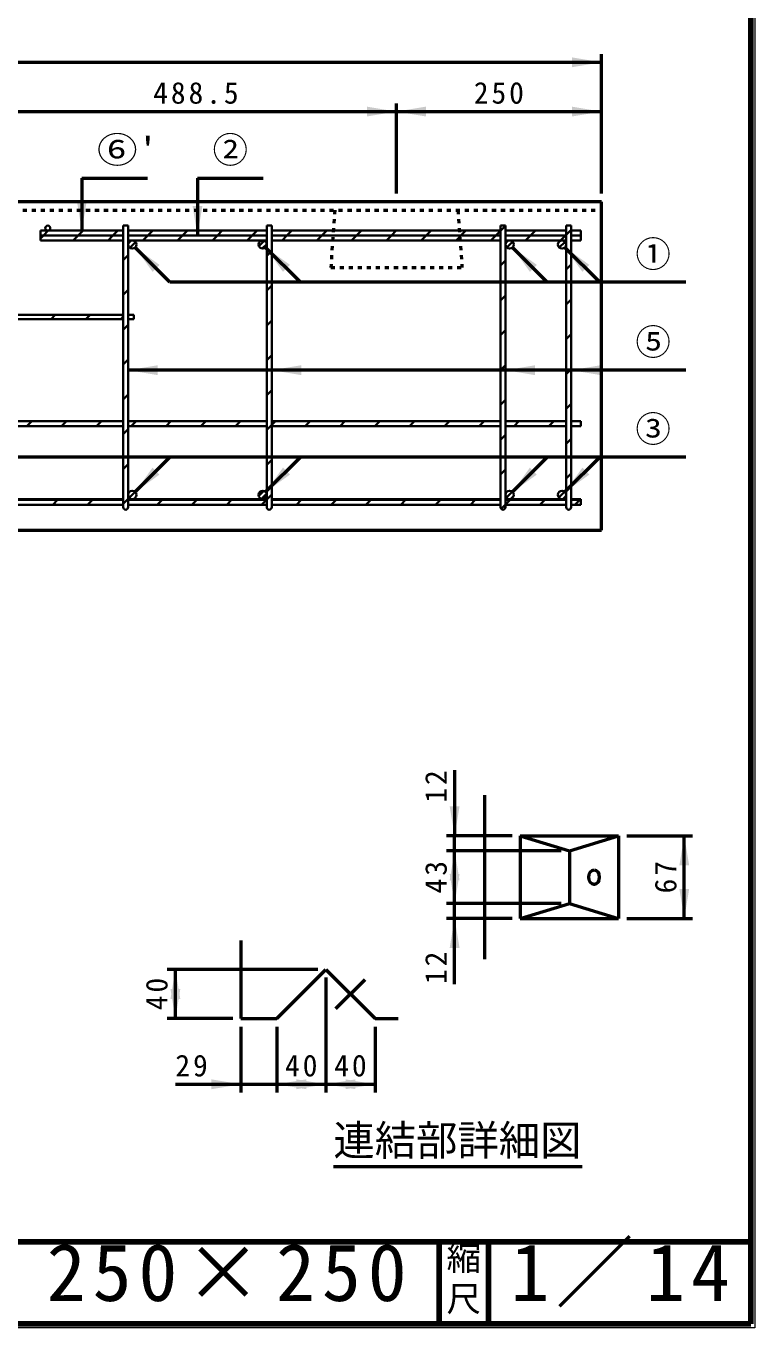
# Model space of a CAD drawing. Units: millimetres, scale not verified, with parts at other scales. Extents: x 100 to 4105, y 100 to 2870.
# Drawn here: x 3216 to 4105, y 100 to 1686 of the extents above; entities that cross this region are included whole.
import ezdxf
from ezdxf.enums import TextEntityAlignment as Align

# ---------------------------------------------------------------- set-up
doc = ezdxf.new("R2010")
doc.units = ezdxf.units.MM
doc.header["$LTSCALE"] = 5
doc.linetypes.add('USER1', pattern=[2.2, 1, -1.2])
doc.linetypes.add('USER2', pattern=[13.4, 10, -1.2, 1, -1.2])
doc.layers.add('V-nasSTD', color=7, linetype='Continuous', lineweight=50)
doc.styles.add('ＭＳ ゴシック', font='')
doc.styles.get('ＭＳ ゴシック').set_extended_font_data('MS Gothic')

msp = doc.modelspace()

# ---------------------------------------------------------------- hatches: boundary and pattern name
at = {"layer": 'V-nasSTD'}
for points in [[(3881.814, 1635.89), (3917.814, 1641.89), (3881.814, 1647.89)], [(3631.814, 1575.89), (3667.814, 1581.89), (3631.814, 1587.89)], [(3703.814, 1587.89), (3667.814, 1581.89), (3703.814, 1575.89)], [(3881.814, 1575.89), (3917.814, 1581.89), (3881.814, 1587.89)], [(3290.314, 1472.89), (3284.314, 1436.89), (3278.314, 1472.89)], [(3431.314, 1466.89), (3425.314, 1430.89), (3419.314, 1466.89)], [(3370.562, 1386.656), (3349.349, 1416.355), (3379.048, 1395.141)], [(3529.562, 1386.656), (3508.349, 1416.355), (3538.048, 1395.141)], [(3830.562, 1386.656), (3809.349, 1416.355), (3839.048, 1395.141)], [(3894.562, 1386.656), (3873.349, 1416.355), (3903.048, 1395.141)], [(3376.814, 1272.826), (3340.814, 1266.826), (3376.814, 1260.826)], [(3551.814, 1272.826), (3515.814, 1266.826), (3551.814, 1260.826)], [(3836.814, 1272.826), (3800.814, 1266.826), (3836.814, 1260.826)], [(3916.814, 1272.826), (3880.814, 1266.826), (3916.814, 1260.826)], [(3370.562, 1148.124), (3349.349, 1118.426), (3379.048, 1139.639)], [(3529.562, 1148.124), (3508.349, 1118.426), (3538.048, 1139.639)], [(3830.562, 1148.124), (3809.349, 1118.426), (3839.048, 1139.639)], [(3894.562, 1148.124), (3873.349, 1118.426), (3903.048, 1139.639)], [(3732.803, 735.451), (3738.803, 699.451), (3744.803, 735.451)], [(4024.803, 663.451), (4018.803, 699.451), (4012.803, 663.451)], [(3744.803, 645.451), (3738.803, 681.451), (3732.803, 645.451)], [(3732.803, 652.951), (3738.803, 616.951), (3744.803, 652.951)], [(4012.803, 634.951), (4018.803, 598.951), (4024.803, 634.951)], [(3744.803, 562.951), (3738.803, 598.951), (3732.803, 562.951)], [(3404.384, 500.878), (3398.384, 536.878), (3392.384, 500.878)], [(3392.384, 512.878), (3398.384, 476.878), (3404.384, 512.878)], [(3442.384, 390.878), (3478.384, 396.878), (3442.384, 402.878)], [(3557.884, 402.878), (3521.884, 396.878), (3557.884, 390.878)], [(3545.884, 390.878), (3581.884, 396.878), (3545.884, 402.878)], [(3617.884, 402.878), (3581.884, 396.878), (3617.884, 390.878)], [(3605.884, 390.878), (3641.884, 396.878), (3605.884, 402.878)]]:
    msp.add_hatch(color=256, dxfattribs=at).paths.add_polyline_path(points)

# ---------------------------------------------------------------- linework, layer by layer
at = {"layer": 'V-nasSTD', "lineweight": 100}
for p, q in [((4100, 105), (4100, 2865)), ((105, 205), (4100, 205)), ((3720, 205), (3720, 105)), ((3780, 205), (3780, 105)), ((105, 105), (4100, 105))]:
    msp.add_line(p, q, dxfattribs=at)
at = {"layer": 'V-nasSTD'}
for p, q in [((3917.814, 1481.89), (3917.814, 1651.89)), ((1917.814, 1641.89), (3917.814, 1641.89)), ((3667.814, 1481.89), (3667.814, 1591.89)), ((3179.314, 1581.89), (3667.814, 1581.89)), ((3667.814, 1581.89), (3917.814, 1581.89)), ((3284.314, 1500.89), (3284.314, 1436.89)), ((3284.314, 1500.89), (3364.314, 1500.89)), ((3425.314, 1500.89), (3505.314, 1500.89)), ((3425.314, 1500.89), (3425.314, 1430.89)), ((3917.814, 1471.89), (1925.814, 1471.89)), ((3917.814, 1071.89), (3917.814, 1471.89)), ((3391.776, 1373.928), (3349.349, 1416.355)), ((3550.776, 1373.928), (3508.349, 1416.355)), ((3851.776, 1373.928), (3809.349, 1416.355)), ((3915.776, 1373.928), (3873.349, 1416.355)), ((4020.814, 1373.928), (3391.776, 1373.928)), ((4020.814, 1266.826), (3340.814, 1266.826)), ((4020.814, 1160.852), (3060.776, 1160.852)), ((3391.776, 1160.852), (3349.349, 1118.426)), ((3550.776, 1160.852), (3508.349, 1118.426)), ((3851.776, 1160.852), (3809.349, 1118.426)), ((3915.776, 1160.852), (3873.349, 1118.426)), ((1917.814, 1071.89), (3917.814, 1071.89)), ((3738.803, 779.451), (3738.803, 699.451)), ((3775.303, 749.201), (3775.303, 549.201)), ((3808.803, 699.451), (3728.803, 699.451)), ((3738.803, 681.451), (3738.803, 699.451)), ((3818.803, 699.451), (3818.803, 598.951)), ((3818.803, 699.451), (3938.803, 699.451)), ((3818.803, 699.451), (3878.803, 681.451)), ((3878.803, 681.451), (3938.803, 699.451)), ((3938.803, 699.451), (3938.803, 598.951)), ((3948.803, 699.451), (4028.803, 699.451)), ((4018.803, 598.951), (4018.803, 699.451)), ((3868.803, 681.451), (3728.803, 681.451)), ((3738.803, 616.951), (3738.803, 681.451)), ((3878.803, 681.451), (3878.803, 616.951)), ((3868.803, 616.951), (3728.803, 616.951)), ((3738.803, 598.951), (3738.803, 616.951)), ((3818.803, 598.951), (3878.803, 616.951)), ((3878.803, 616.951), (3938.803, 598.951)), ((3808.803, 598.951), (3728.803, 598.951)), ((3738.803, 518.951), (3738.803, 598.951)), ((3818.803, 598.951), (3938.803, 598.951)), ((3948.803, 598.951), (4028.803, 598.951)), ((3478.384, 571.878), (3478.384, 476.878)), ((3571.884, 536.878), (3388.384, 536.878)), ((3398.384, 476.878), (3398.384, 536.878)), ((3521.884, 476.878), (3581.884, 536.878)), ((3581.884, 536.878), (3641.884, 476.878)), ((3581.884, 526.878), (3581.884, 386.878)), ((3468.384, 476.878), (3388.384, 476.878)), ((3478.384, 476.878), (3521.884, 476.878)), ((3641.884, 476.878), (3669.884, 476.878)), ((3478.384, 466.878), (3478.384, 386.878)), ((3521.884, 466.878), (3521.884, 386.878)), ((3641.884, 466.878), (3641.884, 386.878)), ((3398.384, 396.878), (3478.384, 396.878)), ((3478.384, 396.878), (3521.884, 396.878)), ((3521.884, 396.878), (3581.884, 396.878)), ((3581.884, 396.878), (3641.884, 396.878)), ((3591.046, 296.635), (3894.454, 296.635))]:
    msp.add_line(p, q, dxfattribs=at)
at = {"layer": 'V-nasSTD', "linetype": 'USER1'}
for p, q in [((3179.314, 1461.89), (3917.814, 1461.89)), ((3592.814, 1461.89), (3587.814, 1391.89)), ((3742.814, 1461.89), (3747.814, 1391.89)), ((3587.814, 1391.89), (3747.814, 1391.89))]:
    msp.add_line(p, q, dxfattribs=at)
at = {"layer": 'V-nasSTD', "lineweight": 35}
for p, q in [((3233.814, 1436.89), (3233.814, 1430.89)), ((3233.814, 1436.89), (3334.814, 1436.89)), ((3233.814, 1427.24), (3237.464, 1430.89)), ((3233.814, 1430.89), (3233.814, 1424.89)), ((3334.814, 1430.89), (3233.814, 1430.89)), ((3237.464, 1430.89), (3243.464, 1436.89)), ((3273.891, 1424.89), (3279.891, 1430.89)), ((3279.891, 1430.89), (3285.891, 1436.89)), ((3316.317, 1424.89), (3322.317, 1430.89)), ((3322.317, 1430.89), (3328.317, 1436.89)), ((3334.814, 1442.89), (3334.814, 1099.89)), ((3334.814, 1442.89), (3340.814, 1442.89)), ((3340.814, 1442.89), (3340.814, 1099.89)), ((3340.814, 1436.89), (3509.814, 1436.89)), ((3340.814, 1430.89), (3509.814, 1430.89)), ((3358.743, 1424.89), (3364.743, 1430.89)), ((3364.743, 1430.89), (3370.743, 1436.89)), ((3401.17, 1424.89), (3407.17, 1430.89)), ((3407.17, 1430.89), (3413.17, 1436.89)), ((3443.596, 1424.89), (3449.596, 1430.89)), ((3449.596, 1430.89), (3455.596, 1436.89)), ((3486.023, 1424.89), (3492.023, 1430.89)), ((3492.023, 1430.89), (3498.023, 1436.89)), ((3509.814, 1442.89), (3509.814, 1099.89)), ((3509.814, 1442.89), (3515.814, 1442.89)), ((3515.814, 1442.89), (3515.814, 1099.89)), ((3515.814, 1436.89), (3794.814, 1436.89)), ((3515.814, 1430.89), (3794.814, 1430.89)), ((3528.449, 1424.89), (3534.449, 1430.89)), ((3534.449, 1430.89), (3540.449, 1436.89)), ((3570.875, 1424.89), (3576.875, 1430.89)), ((3576.875, 1430.89), (3582.875, 1436.89)), ((3619.302, 1430.89), (3613.302, 1424.89)), ((3625.302, 1436.89), (3619.302, 1430.89)), ((3655.728, 1424.89), (3661.728, 1430.89)), ((3661.728, 1430.89), (3667.728, 1436.89)), ((3698.155, 1424.89), (3704.155, 1430.89)), ((3704.155, 1430.89), (3710.155, 1436.89)), ((3740.581, 1424.89), (3745.129, 1429.438)), ((3745.129, 1429.438), (3746.581, 1430.89)), ((3746.581, 1430.89), (3752.581, 1436.89)), ((3783.007, 1424.89), (3789.007, 1430.89)), ((3789.007, 1430.89), (3794.814, 1436.696)), ((3794.814, 1442.89), (3794.814, 1099.89)), ((3794.814, 1442.89), (3800.814, 1442.89)), ((3800.814, 1442.696), (3794.814, 1436.696)), ((3800.814, 1442.89), (3800.814, 1099.89)), ((3800.814, 1436.89), (3874.814, 1436.89)), ((3800.814, 1430.89), (3874.814, 1430.89)), ((3825.434, 1424.89), (3831.434, 1430.89)), ((3831.434, 1430.89), (3837.434, 1436.89)), ((3867.86, 1424.89), (3873.86, 1430.89)), ((3873.86, 1430.89), (3874.814, 1431.844)), ((3874.814, 1442.89), (3874.814, 1099.89)), ((3874.814, 1442.89), (3880.814, 1442.89)), ((3880.814, 1437.844), (3874.814, 1431.844)), ((3880.814, 1442.89), (3880.814, 1099.89)), ((3880.814, 1436.89), (3892.814, 1436.89)), ((3880.814, 1430.89), (3892.814, 1430.89)), ((3892.814, 1436.89), (3892.814, 1430.89)), ((3892.814, 1430.89), (3892.814, 1424.89)), ((3233.814, 1424.89), (3334.814, 1424.89)), ((3340.814, 1424.89), (3509.814, 1424.89)), ((3344.396, 1424.685), (3341.019, 1421.308)), ((3349.752, 1422.97), (3342.734, 1415.951)), ((3506.817, 1424.471), (3500.232, 1417.887)), ((3504.33, 1414.914), (3509.79, 1420.374)), ((3515.814, 1412.255), (3509.814, 1406.255)), ((3515.814, 1424.89), (3794.814, 1424.89)), ((3800.814, 1424.89), (3874.814, 1424.89)), ((3803.795, 1424.465), (3801.239, 1421.909)), ((3802.525, 1416.124), (3809.58, 1423.179)), ((3866.979, 1424.009), (3865.695, 1422.725)), ((3866.337, 1416.296), (3873.407, 1423.366)), ((3880.814, 1424.89), (3892.814, 1424.89)), ((3340.814, 1406.96), (3334.814, 1400.96)), ((3794.814, 1394.27), (3800.814, 1400.27)), ((3877.196, 1391.8), (3874.814, 1389.417)), ((3877.196, 1391.8), (3880.814, 1395.417)), ((3340.814, 1364.534), (3334.814, 1358.534)), ((3515.814, 1369.828), (3509.814, 1363.828)), ((3800.814, 1357.844), (3794.814, 1351.844)), ((3880.814, 1352.991), (3874.814, 1346.991)), ((3025.814, 1334.076), (3334.814, 1334.076)), ((3246.937, 1329.076), (3251.937, 1334.076)), ((3289.364, 1329.076), (3294.364, 1334.076)), ((3340.814, 1334.076), (3347.814, 1334.076)), ((3347.814, 1334.076), (3347.814, 1329.076)), ((3025.814, 1329.076), (3334.814, 1329.076)), ((3331.79, 1329.076), (3334.814, 1332.099)), ((3340.814, 1322.108), (3334.814, 1316.108)), ((3340.814, 1329.076), (3347.814, 1329.076)), ((3515.814, 1327.402), (3509.814, 1321.402)), ((3800.814, 1315.417), (3794.814, 1309.417)), ((3880.814, 1310.564), (3874.814, 1304.564)), ((3515.814, 1284.976), (3509.814, 1278.976)), ((3340.814, 1279.681), (3334.814, 1273.681)), ((3800.814, 1272.991), (3794.814, 1266.991)), ((3880.814, 1268.138), (3874.814, 1262.138)), ((3340.814, 1237.255), (3334.814, 1231.255)), ((3515.814, 1242.549), (3509.814, 1236.549)), ((3800.814, 1230.564), (3794.814, 1224.564)), ((3880.814, 1225.712), (3874.814, 1219.712)), ((3025.814, 1204.576), (3334.814, 1204.576)), ((3025.814, 1198.576), (3334.814, 1198.576)), ((3217.282, 1198.576), (3223.282, 1204.576)), ((3259.708, 1198.576), (3265.708, 1204.576)), ((3302.134, 1198.576), (3308.134, 1204.576)), ((3340.814, 1194.828), (3334.814, 1188.828)), ((3340.814, 1204.576), (3509.814, 1204.576)), ((3340.814, 1198.576), (3509.814, 1198.576)), ((3350.561, 1204.576), (3344.561, 1198.576)), ((3392.987, 1204.576), (3386.987, 1198.576)), ((3429.414, 1198.576), (3435.414, 1204.576)), ((3471.84, 1198.576), (3477.84, 1204.576)), ((3515.814, 1200.123), (3509.814, 1194.123)), ((3515.814, 1200.123), (3520.266, 1204.576)), ((3515.814, 1204.576), (3794.814, 1204.576)), ((3515.814, 1198.576), (3794.814, 1198.576)), ((3556.693, 1198.576), (3562.693, 1204.576)), ((3599.119, 1198.576), (3605.119, 1204.576)), ((3641.546, 1198.576), (3647.546, 1204.576)), ((3683.972, 1198.576), (3689.972, 1204.576)), ((3726.398, 1198.576), (3732.398, 1204.576)), ((3768.825, 1198.576), (3774.825, 1204.576)), ((3800.814, 1204.576), (3874.814, 1204.576)), ((3800.814, 1198.576), (3874.814, 1198.576)), ((3811.251, 1198.576), (3817.251, 1204.576)), ((3853.678, 1198.576), (3859.678, 1204.576)), ((3880.814, 1204.576), (3892.814, 1204.576)), ((3880.814, 1198.576), (3892.814, 1198.576)), ((3892.814, 1204.576), (3892.814, 1198.576)), ((3800.814, 1188.138), (3794.814, 1182.138)), ((3880.814, 1183.285), (3874.814, 1177.285)), ((3340.814, 1152.402), (3334.814, 1146.402)), ((3509.814, 1151.696), (3515.814, 1157.696)), ((3796.902, 1141.8), (3800.814, 1145.712)), ((3796.902, 1141.8), (3794.814, 1139.712)), ((3880.814, 1140.859), (3874.814, 1134.859)), ((3349.306, 1118.468), (3342.236, 1111.398)), ((3348.759, 1110.849), (3349.854, 1111.945)), ((3506.118, 1119.717), (3499.987, 1113.585)), ((3503.53, 1110.058), (3509.646, 1116.174)), ((3515.814, 1115.27), (3509.814, 1109.27)), ((3802.053, 1111.595), (3809.108, 1118.651)), ((3807.854, 1110.325), (3810.378, 1112.85)), ((3865.889, 1111.792), (3872.912, 1118.815)), ((3871.277, 1110.109), (3874.595, 1113.426)), ((3025.814, 1109.89), (3334.814, 1109.89)), ((3334.814, 1108.89), (3025.814, 1108.89)), ((3025.814, 1102.89), (3334.814, 1102.89)), ((3248.875, 1102.89), (3254.875, 1108.89)), ((3291.302, 1102.89), (3297.302, 1108.89)), ((3333.728, 1102.89), (3334.814, 1103.976)), ((3340.814, 1109.976), (3334.814, 1103.976)), ((3340.814, 1109.89), (3509.814, 1109.89)), ((3509.814, 1108.89), (3340.814, 1108.89)), ((3340.814, 1102.89), (3509.814, 1102.89)), ((3376.155, 1102.89), (3382.155, 1108.89)), ((3382.155, 1108.89), (3383.155, 1109.89)), ((3418.581, 1102.89), (3424.581, 1108.89)), ((3424.581, 1108.89), (3425.581, 1109.89)), ((3461.007, 1102.89), (3467.007, 1108.89)), ((3467.007, 1108.89), (3468.007, 1109.89)), ((3503.434, 1102.89), (3509.434, 1108.89)), ((3509.434, 1108.89), (3509.814, 1109.27)), ((3794.814, 1109.89), (3515.814, 1109.89)), ((3515.814, 1108.89), (3794.814, 1108.89)), ((3515.814, 1102.89), (3794.814, 1102.89)), ((3545.86, 1102.89), (3551.86, 1108.89)), ((3551.86, 1108.89), (3552.86, 1109.89)), ((3588.287, 1102.89), (3594.287, 1108.89)), ((3594.287, 1108.89), (3595.287, 1109.89)), ((3630.713, 1102.89), (3636.713, 1108.89)), ((3636.713, 1108.89), (3637.713, 1109.89)), ((3673.139, 1102.89), (3679.139, 1108.89)), ((3679.139, 1108.89), (3680.139, 1109.89)), ((3715.566, 1102.89), (3721.566, 1108.89)), ((3721.566, 1108.89), (3722.566, 1109.89)), ((3757.992, 1102.89), (3763.992, 1108.89)), ((3763.992, 1108.89), (3764.992, 1109.89)), ((3795.504, 1097.976), (3800.814, 1103.285)), ((3800.814, 1109.89), (3874.814, 1109.89)), ((3800.814, 1103.285), (3806.419, 1108.89)), ((3874.814, 1108.89), (3800.814, 1108.89)), ((3800.814, 1102.89), (3874.814, 1102.89)), ((3806.419, 1108.89), (3807.419, 1109.89)), ((3842.845, 1102.89), (3848.845, 1108.89)), ((3848.845, 1108.89), (3849.845, 1109.89)), ((3880.814, 1109.89), (3892.814, 1109.89)), ((3880.814, 1108.89), (3892.814, 1108.89)), ((3880.814, 1102.89), (3892.814, 1102.89)), ((3885.271, 1102.89), (3891.271, 1108.89)), ((3891.271, 1108.89), (3892.271, 1109.89)), ((3892.814, 1109.89), (3892.814, 1107.89)), ((3892.814, 1107.89), (3892.814, 1102.89))]:
    msp.add_line(p, q, dxfattribs=at)
at = {"layer": 'V-nasSTD', "linetype": 'USER2'}
msp.add_line((3594.206, 489.201), (3629.562, 524.556), dxfattribs=at)
at = {"layer": 'V-nasSTD', "lineweight": 13}
msp.add_lwpolyline([(100, 100), (100, 2870), (4105, 2870), (4105, 100)], close=True, dxfattribs=at)
at = {"layer": 'V-nasSTD', "lineweight": 35}
for centre, radius in [((3242.814, 1439.89), 3), ((3345.814, 1419.89), 5), ((3504.814, 1419.89), 5), ((3805.814, 1419.89), 5), ((3869.814, 1419.89), 5), ((3345.814, 1114.89), 5), ((3504.814, 1114.89), 5), ((3805.814, 1114.89), 5), ((3869.814, 1114.89), 5)]:
    msp.add_circle(centre, radius, dxfattribs=at)
for centre in [(3337.814, 1099.89), (3512.814, 1099.89), (3797.814, 1099.89), (3877.814, 1099.89)]:
    msp.add_arc(centre, 3, 180, 0, dxfattribs=at)
at = {"layer": 'V-nasSTD'}
msp.add_ellipse((3908.803, 649.201), major_axis=(0, 9), ratio=0.707107, dxfattribs=at)

# ---------------------------------------------------------------- texts
at = {"layer": 'V-nasSTD', "style": 'ＭＳ ゴシック', "width": 1.15}
msp.add_text("⑥'", height=31.67, dxfattribs=at).set_placement((3302.714, 1551.09), align=Align.TOP_LEFT)
at = {"layer": 'V-nasSTD', "style": 'ＭＳ ゴシック'}
for s, height, p in [('②', 31.67, (3443.714, 1551.09)), ('①', 31.67, (3959.214, 1424.128)), ('⑤', 31.67, (3959.214, 1317.026)), ('③', 31.67, (3959.214, 1211.052)), ('連結部詳細図', 36.95, (3591.046, 347.035)), ('縮', 30.79, (3728.982, 200.999)), ('尺', 30.79, (3728.976, 151.01))]:
    msp.add_text(s, height=height, dxfattribs=at).set_placement(p, align=Align.TOP_LEFT)
at = {"layer": 'V-nasSTD', "attachment_point": 1, "style": 'ＭＳ ゴシック'}
for s, insert, char_height in [('\\T1.2;488.5', (3371.364, 1617.89), 26.39), ('\\T1.2;250', (3762.214, 1617.89), 26.39), ('\\T1.2;29', (3398.384, 432.878), 26.39), ('\\T1.2;40', (3532.084, 432.878), 26.39), ('\\T1.2;40', (3592.084, 432.878), 26.39), ('\\T1.16;1／14', (3807.033, 202.582), 69.65), ('\\T1.18;250×250', (3241.581, 202.508), 69.65)]:
    msp.add_mtext(s, dxfattribs=dict(at, insert=insert, char_height=char_height))
at = {"layer": 'V-nasSTD', "char_height": 26.39, "attachment_point": 1, "rotation": 90, "style": 'ＭＳ ゴシック'}
for s, insert in [('\\T1.2;12', (3702.803, 739.851)), ('\\T1.2;43', (3702.803, 629.401)), ('\\T1.2;67', (3982.803, 629.401)), ('\\T1.2;12', (3702.803, 518.951)), ('\\T1.2;40', (3362.384, 487.078))]:
    msp.add_mtext(s, dxfattribs=dict(at, insert=insert))

doc.saveas('drawing.dxf')
